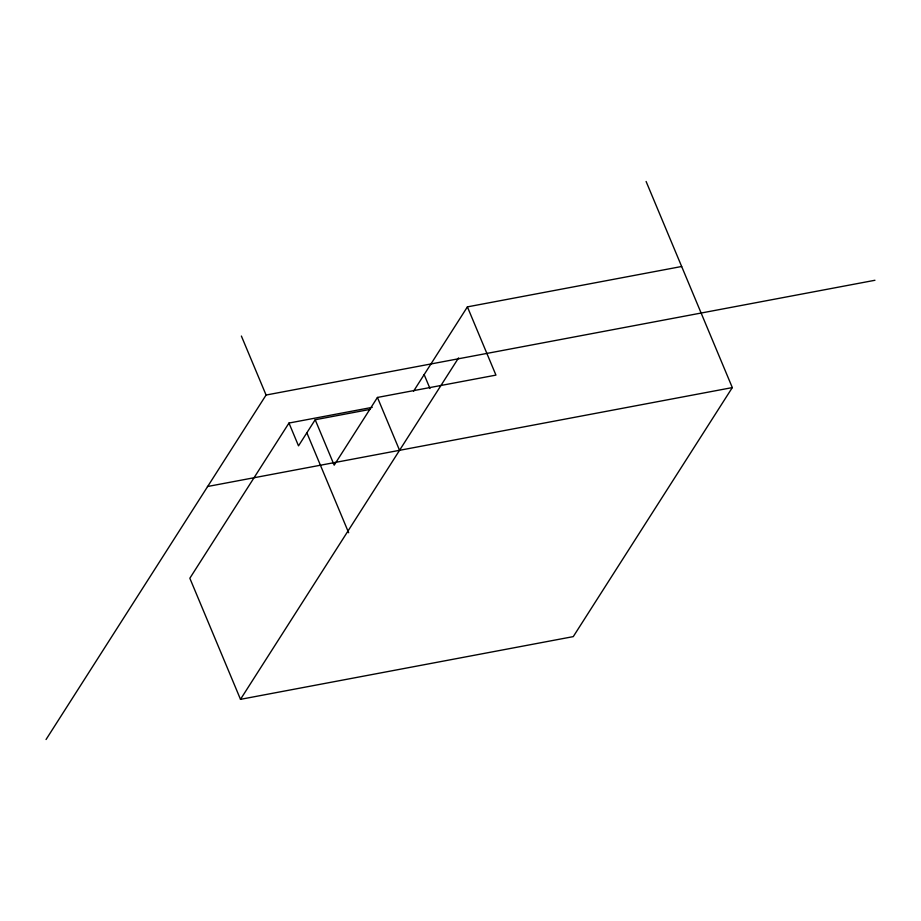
<?xml version="1.0" encoding="UTF-8"?>
<svg xmlns="http://www.w3.org/2000/svg" width="921" height="921" viewBox="0 0 921 921"><rect width="100%" height="100%" fill="white"/><g stroke="black" fill="none" stroke-linecap="round" stroke-linejoin="round"><path stroke-width="1.38" d="M46.05 739.517L266.077 395.04L874.95 280.272M372.211 407.358L288.975 423.05L189.841 578.25L240.496 699.338L573.265 636.618L732.31 387.591L646.105 181.483M370.207 409.373L315.189 419.746L298.508 445.856L288.975 423.05M681.667 266.491L467.408 306.877L495.947 375.112L377.437 397.446L334.185 465.163L315.189 419.746M413.541 391.218L467.408 306.877M240.496 699.338L458.577 357.889M207.432 486.53L732.31 387.591M424.155 374.594L429.98 388.535M377.437 397.446L399.553 450.311M306.854 432.801L348.656 532.741M241.383 336.038L266.077 395.04"/></g></svg>
